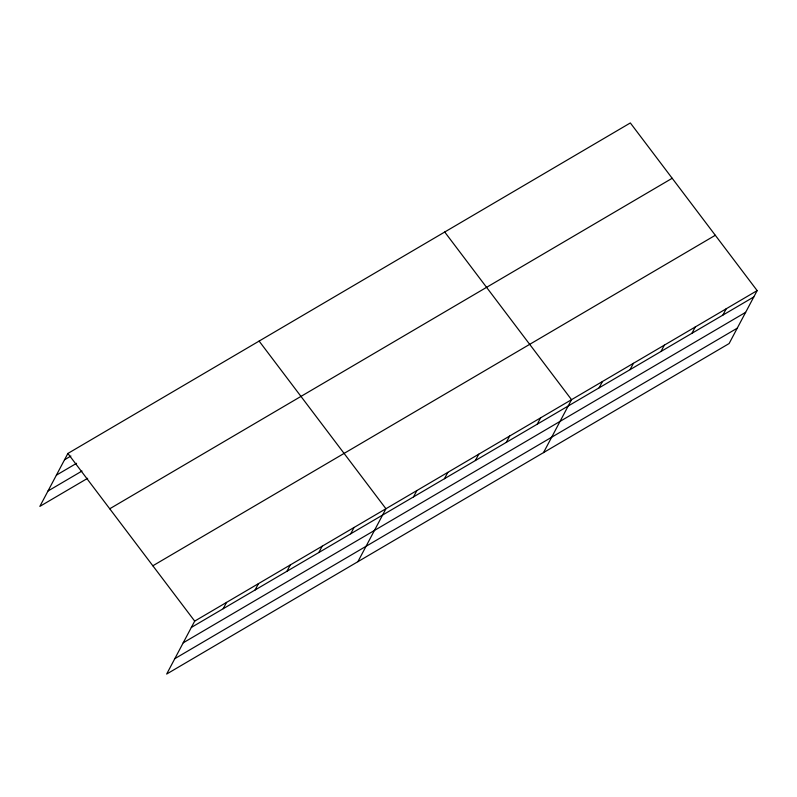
<?xml version="1.0" encoding="UTF-8"?>
<svg xmlns="http://www.w3.org/2000/svg" width="797" height="797" viewBox="0 0 797 797"><rect width="100%" height="100%" fill="white"/><g stroke="black" fill="none" stroke-linecap="round" stroke-linejoin="round"><path stroke-width="1.2" d="M757.15 290.606L194.697 621.112L166.663 674.053L729.116 343.547L757.15 290.606L630.337 122.947L67.884 453.453L39.85 506.394L87.66 478.3M223.22 608.719L226.567 602.383M255.09 589.989L258.447 583.653M286.96 571.26L290.317 564.924M318.83 552.53L322.187 546.194M350.71 533.801L354.057 527.465M357.903 561.676L385.937 508.735L259.115 341.076M413.513 496.89L416.871 490.563M444.447 478.718L447.804 472.382M475.381 460.536L478.738 454.2M506.314 442.365L509.672 436.029M537.248 424.183L540.605 417.847M543.514 452.616L571.539 399.676L444.726 232.017M599.125 387.83L602.472 381.494M630.058 369.649L633.416 363.312M660.992 351.477L664.349 345.141M691.926 333.295L695.283 326.959M722.859 315.114L726.216 308.788M64.527 459.789L70.903 456.043M56.388 475.161L76.572 463.306M47.989 491.012L81.991 471.037M109.727 508.775L672.18 178.279M152.845 565.78L715.298 235.284M191.35 627.438L753.793 296.942M183.2 642.82L745.653 312.324M174.812 658.671L737.265 328.165M67.884 453.453L194.697 621.112"/></g></svg>
